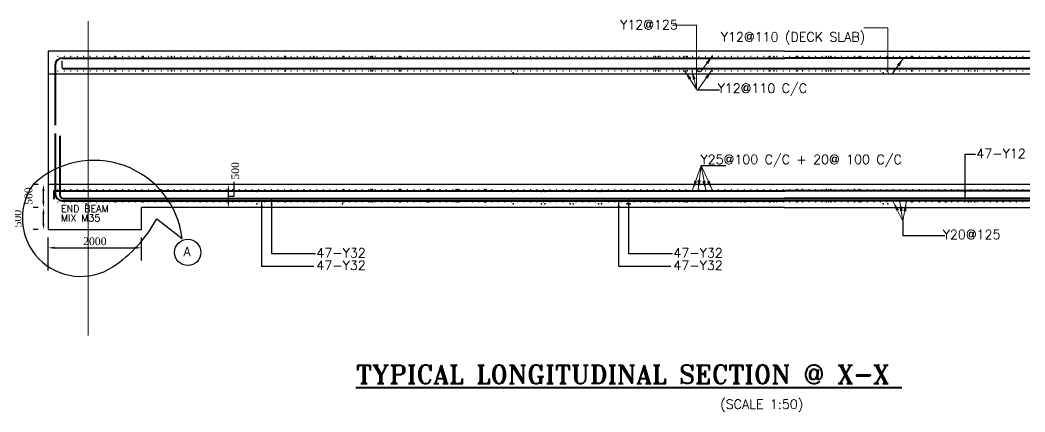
# Model space of a CAD drawing. Header units: inches. Extents: x -400915 to 515323, y 79868 to 577806.
# Drawn here: x 385575 to 463146, y 246380 to 276661 of the extents above; entities that cross this region are included whole.
import ezdxf

# ---------------------------------------------------------------- set-up
doc = ezdxf.new("R2010")
doc.units = ezdxf.units.IN
doc.header["$LTSCALE"] = 0.315
doc.header["$MEASUREMENT"] = 0
doc.linetypes.add('CENTER', pattern=[50.8, 31.75, -6.35, 6.35, -6.35])
for name, color, linetype, lineweight in [('CEN', 5, 'CENTER', 18), ('DM', 1, 'Continuous', 20), ('DMT', 5, 'Continuous', 25), ('RFC', 4, 'Continuous', 40), ('scale hide', 5, 'Continuous', 20), ('TXC', 7, 'Continuous', 40)]:
    doc.layers.add(name, color=color, linetype=linetype, lineweight=lineweight)
doc.layers.add('GIRDER', color=7, linetype='Continuous')
doc.layers.add('rec', color=7, linetype='Continuous')
doc.styles.add('ROMANT', font='romant.shx')
doc.styles.add('S2', font='ROMANS.shx', dxfattribs={"width": 0.85})
doc.styles.get("Standard").update_dxf_attribs({"font": 'romantic.ttf'})
doc.dimstyles.new('kri', dxfattribs={"dimtxt": 150, "dimasz": 125, "dimexe": 0.18, "dimexo": 0.0625, "dimgap": 0.09, "dimtad": 1, "dimdec": 0, "dimrnd": 1, "dimzin": 0, "dimdsep": 46, "dimtxsty": 'Standard', "dimblk": 'OBLIQUE', "dimcen": 0.09, "dimclrd": 1, "dimclre": 5, "dimclrt": 3, "dimadec": 0, "dimazin": 0, "dimtfac": 1, "dimtdec": 0, "dimtofl": 0, "dimtmove": 2, "dimatfit": 3, "dimfxl": 1, "dimtolj": 1, "dimtzin": 0, "dimarcsym": 0})

# ---------------------------------------------------------------- blocks, each defined once
blk = doc.blocks.new('ARROW')
at = {"layer": 'RFC', "color": 1}
blk.add_solid([(2, -0.33), (2, 0.33), (0, 0)], dxfattribs=at)
blk = doc.blocks.new('*D246')
at = {"layer": 'Defpoints', "color": 0, "ltscale": 0.5, "transparency": 16777216}
for p in [(394943, 259063), (394943, 257684), (387743, 256914)]:
    blk.add_point(p, dxfattribs=at)
at = {"layer": 'rec', "color": 1, "lineweight": -2, "ltscale": 0.5, "transparency": 16777216}
for p, q in [((387743, 257314), (387743, 259863)), ((394943, 258084), (394943, 259863)), ((388243, 259063), (394443, 259063))]:
    blk.add_line(p, q, dxfattribs=at)
at = {"layer": 'rec', "color": 1, "ltscale": 0.5, "transparency": 16777216}
for points in [[(388243, 259146), (388243, 258980), (387743, 259063)], [(394443, 259146), (394443, 258980), (394943, 259063)]]:
    blk.add_solid(points, dxfattribs=at)
at = {"layer": 'rec', "color": 3, "ltscale": 0.5, "transparency": 16777216, "insert": (391343, 259563), "char_height": 600, "attachment_point": 5}
blk.add_mtext('\\A1;2000', dxfattribs=at)
blk = doc.blocks.new('*D247')
at = {"layer": 'Defpoints', "color": 0, "ltscale": 0.5, "transparency": 16777216}
for p in [(387378, 262166), (387378, 262166), (387378, 260466)]:
    blk.add_point(p, dxfattribs=at)
at = {"layer": 'rec', "color": 1, "lineweight": -2, "ltscale": 0.5, "transparency": 16777216}
for p, q in [((386978, 262166), (386578, 262166)), ((387378, 260966), (387378, 261666)), ((386978, 260466), (386578, 260466))]:
    blk.add_line(p, q, dxfattribs=at)
at = {"layer": 'rec', "color": 1, "ltscale": 0.5, "transparency": 16777216}
for points in [[(387294, 261666), (387461, 261666), (387378, 262166)], [(387294, 260966), (387461, 260966), (387378, 260466)]]:
    blk.add_solid(points, dxfattribs=at)
at = {"layer": 'rec', "color": 3, "ltscale": 0.5, "transparency": 16777216, "insert": (385378, 261316), "char_height": 600, "attachment_point": 5, "rotation": 90}
blk.add_mtext('\\A1;500', dxfattribs=at)
blk = doc.blocks.new('*D248')
at = {"layer": 'Defpoints', "color": 0, "ltscale": 0.5, "transparency": 16777216}
for p in [(387378, 263954), (387378, 263954), (387378, 262166)]:
    blk.add_point(p, dxfattribs=at)
at = {"layer": 'rec', "color": 1, "lineweight": -2, "ltscale": 0.5, "transparency": 16777216}
for p, q in [((386978, 263954), (386578, 263954)), ((387378, 262666), (387378, 263454)), ((386978, 262166), (386578, 262166))]:
    blk.add_line(p, q, dxfattribs=at)
at = {"layer": 'rec', "color": 1, "ltscale": 0.5, "transparency": 16777216}
for points in [[(387294, 263454), (387461, 263454), (387378, 263954)], [(387294, 262666), (387461, 262666), (387378, 262166)]]:
    blk.add_solid(points, dxfattribs=at)
at = {"layer": 'rec', "color": 3, "ltscale": 0.5, "transparency": 16777216, "insert": (386223, 263060), "char_height": 600, "attachment_point": 5, "rotation": 90}
blk.add_mtext('\\A1;500', dxfattribs=at)
blk = doc.blocks.new('*D249')
at = {"layer": 'Defpoints', "color": 0, "ltscale": 0.5, "transparency": 16777216}
for p in [(401655, 263954), (401655, 263954), (401655, 262166)]:
    blk.add_point(p, dxfattribs=at)
at = {"layer": 'rec', "color": 1, "lineweight": -2, "ltscale": 0.5, "transparency": 16777216}
for p, q in [((401255, 263954), (400855, 263954)), ((401655, 262666), (401655, 263454)), ((401255, 262166), (400855, 262166))]:
    blk.add_line(p, q, dxfattribs=at)
at = {"layer": 'rec', "color": 1, "ltscale": 0.5, "transparency": 16777216}
for points in [[(401571, 263454), (401738, 263454), (401655, 263954)], [(401571, 262666), (401738, 262666), (401655, 262166)]]:
    blk.add_solid(points, dxfattribs=at)
at = {"layer": 'rec', "color": 3, "ltscale": 0.5, "transparency": 16777216, "insert": (402185, 265009), "char_height": 600, "attachment_point": 5, "rotation": 90}
blk.add_mtext('\\A1;500', dxfattribs=at)

msp = doc.modelspace()

# ---------------------------------------------------------------- linework, layer by layer
at = {"layer": 'CEN'}
msp.add_line((390824.7, 276583.5), (390824.7, 252287.1), dxfattribs=at)
at = {"layer": 'DM'}
for p, q in [((437800, 276261.3), (435953.1, 276261.3)), ((437800, 272893.5), (437800, 276261.3)), ((452555.1, 276074.1), (450708.2, 276074.1)), ((452555.1, 272706.3), (452555.1, 276074.1)), ((439022.8, 273912.6), (438161.3, 272716.6)), ((453777.9, 273725.4), (452916.4, 272529.5)), ((436895.5, 272710.4), (437800, 271311.5)), ((437424.3, 272771.1), (437800, 271311.5)), ((437800, 272893.5), (437800, 271311.5)), ((438972.3, 272784), (437890.6, 271282.3)), ((437497.3, 263546.4), (438148.5, 265412.5)), ((437920.1, 263575.8), (438148.5, 265412.5)), ((438506.4, 263540.9), (438148.5, 265412.5)), ((438995.7, 263560.7), (438148.5, 265412.5)), ((452987.2, 262602.7), (453715, 261120.3)), ((453486.8, 262610.1), (453715, 261120.3)), ((453984.6, 262597.5), (453715, 261120.3))]:
    msp.add_line(p, q, dxfattribs=at)
for centre, radius, end in [((438024, 272893.5), 224, 307.835482), ((452779, 272706.3), 224, 307.835482), ((437850, 271311.5), 50, 324.234682)]:
    msp.add_arc(centre, radius, 180, end, dxfattribs=at)
at = {"layer": 'GIRDER', "color": 1}
for p, q in [((444574.7, 274262.9), (387743.1, 274262.9)), ((387743.1, 274262.9), (387743.1, 262165.6)), ((444574.7, 274262.9), (498324.7, 274262.9)), ((498257.4, 272474.1), (387743.1, 272474.1)), ((498257.4, 263954.4), (387743.1, 263954.4)), ((444574.7, 262165.6), (394943.1, 262165.6)), ((444574.7, 262165.6), (498324.7, 262165.6))]:
    msp.add_line(p, q, dxfattribs=at)
at = {"layer": 'rec', "ltscale": 0.5}
for p, q in [((388818.1, 272980.4), (388818.1, 273501.2)), ((396121.8, 261310.1), (398090.6, 259781.1))]:
    msp.add_line(p, q, dxfattribs=at)
at = {"layer": 'rec', "color": 1, "ltscale": 0.5}
for p, q in [((437850, 271261.5), (439579.2, 271261.5)), ((438148.5, 265412.5), (440053.6, 265412.5)), ((402094.7, 263064.9), (402094.7, 264162.7)), ((401654.6, 263064.9), (402094.7, 263064.9)), ((387743.1, 262165.6), (387743.1, 260465.6)), ((394943.1, 260465.6), (394943.1, 262165.6)), ((453715, 261120.3), (453715, 260021.7)), ((387743.1, 260465.6), (388443.1, 260465.6)), ((388443.1, 260465.6), (394943.1, 260465.6)), ((453715, 260021.7), (456957.9, 260021.7))]:
    msp.add_line(p, q, dxfattribs=at)
at = {"layer": 'rec', "ltscale": 0.5, "const_width": 50}
for points in [[(388461.7, 273856.5, 1), (388511.7, 273856.5, 1)], [(388961.7, 273856.5, 1), (389011.7, 273856.5, 1)], [(389461.7, 273856.5, 1), (389511.7, 273856.5, 1)], [(389961.7, 273856.5, 1), (390011.7, 273856.5, 1)], [(390461.7, 273856.5, 1), (390511.7, 273856.5, 1)], [(390961.7, 273856.5, 1), (391011.7, 273856.5, 1)], [(391461.7, 273856.5, 1), (391511.7, 273856.5, 1)], [(391961.7, 273856.5, 1), (392011.7, 273856.5, 1)], [(392461.7, 273856.5, 1), (392511.7, 273856.5, 1)], [(392961.7, 273856.5, 1), (393011.7, 273856.5, 1)], [(393461.7, 273856.5, 1), (393511.7, 273856.5, 1)], [(393961.7, 273856.5, 1), (394011.7, 273856.5, 1)], [(394461.7, 273856.5, 1), (394511.7, 273856.5, 1)], [(394961.7, 273856.5, 1), (395011.7, 273856.5, 1)], [(395461.7, 273856.5, 1), (395511.7, 273856.5, 1)], [(395961.7, 273856.5, 1), (396011.7, 273856.5, 1)], [(396461.7, 273856.5, 1), (396511.7, 273856.5, 1)], [(396961.7, 273856.5, 1), (397011.7, 273856.5, 1)], [(397461.7, 273856.5, 1), (397511.7, 273856.5, 1)], [(397961.7, 273856.5, 1), (398011.7, 273856.5, 1)], [(398461.7, 273856.5, 1), (398511.7, 273856.5, 1)], [(398961.7, 273856.5, 1), (399011.7, 273856.5, 1)], [(399461.7, 273856.5, 1), (399511.7, 273856.5, 1)], [(399961.7, 273856.5, 1), (400011.7, 273856.5, 1)], [(400461.7, 273856.5, 1), (400511.7, 273856.5, 1)], [(400961.7, 273856.5, 1), (401011.7, 273856.5, 1)], [(401461.7, 273856.5, 1), (401511.7, 273856.5, 1)], [(401961.7, 273856.5, 1), (402011.7, 273856.5, 1)], [(402461.7, 273856.5, 1), (402511.7, 273856.5, 1)], [(402961.7, 273856.5, 1), (403011.7, 273856.5, 1)], [(403461.7, 273856.5, 1), (403511.7, 273856.5, 1)], [(403961.7, 273856.5, 1), (404011.7, 273856.5, 1)], [(404461.7, 273856.5, 1), (404511.7, 273856.5, 1)], [(404961.7, 273856.5, 1), (405011.7, 273856.5, 1)], [(405461.7, 273856.5, 1), (405511.7, 273856.5, 1)], [(405961.7, 273856.5, 1), (406011.7, 273856.5, 1)], [(406461.7, 273856.5, 1), (406511.7, 273856.5, 1)], [(406961.7, 273856.5, 1), (407011.7, 273856.5, 1)], [(407461.7, 273856.5, 1), (407511.7, 273856.5, 1)], [(407961.7, 273856.5, 1), (408011.7, 273856.5, 1)], [(408461.7, 273856.5, 1), (408511.7, 273856.5, 1)], [(408961.7, 273856.5, 1), (409011.7, 273856.5, 1)], [(409461.7, 273856.5, 1), (409511.7, 273856.5, 1)], [(409961.7, 273856.5, 1), (410011.7, 273856.5, 1)], [(410461.7, 273856.5, 1), (410511.7, 273856.5, 1)], [(410961.7, 273856.5, 1), (411011.7, 273856.5, 1)], [(411461.7, 273856.5, 1), (411511.7, 273856.5, 1)], [(411961.7, 273856.5, 1), (412011.7, 273856.5, 1)], [(412461.7, 273856.5, 1), (412511.7, 273856.5, 1)], [(412961.7, 273856.5, 1), (413011.7, 273856.5, 1)], [(413461.7, 273856.5, 1), (413511.7, 273856.5, 1)], [(413961.7, 273856.5, 1), (414011.7, 273856.5, 1)], [(414461.7, 273856.5, 1), (414511.7, 273856.5, 1)], [(414961.7, 273856.5, 1), (415011.7, 273856.5, 1)], [(415461.7, 273856.5, 1), (415511.7, 273856.5, 1)], [(415961.7, 273856.5, 1), (416011.7, 273856.5, 1)], [(416461.7, 273856.5, 1), (416511.7, 273856.5, 1)], [(416961.7, 273856.5, 1), (417011.7, 273856.5, 1)], [(417461.7, 273856.5, 1), (417511.7, 273856.5, 1)], [(417961.7, 273856.5, 1), (418011.7, 273856.5, 1)], [(418461.7, 273856.5, 1), (418511.7, 273856.5, 1)], [(418961.7, 273856.5, 1), (419011.7, 273856.5, 1)], [(419461.7, 273856.5, 1), (419511.7, 273856.5, 1)], [(419961.7, 273856.5, 1), (420011.7, 273856.5, 1)], [(420461.7, 273856.5, 1), (420511.7, 273856.5, 1)], [(420961.7, 273856.5, 1), (421011.7, 273856.5, 1)], [(421461.7, 273856.5, 1), (421511.7, 273856.5, 1)], [(421961.7, 273856.5, 1), (422011.7, 273856.5, 1)], [(422461.7, 273856.5, 1), (422511.7, 273856.5, 1)], [(422961.7, 273856.5, 1), (423011.7, 273856.5, 1)], [(423461.7, 273856.5, 1), (423511.7, 273856.5, 1)], [(423961.7, 273856.5, 1), (424011.7, 273856.5, 1)], [(424461.7, 273856.5, 1), (424511.7, 273856.5, 1)], [(424961.7, 273856.5, 1), (425011.7, 273856.5, 1)], [(425461.7, 273856.5, 1), (425511.7, 273856.5, 1)], [(425961.7, 273856.5, 1), (426011.7, 273856.5, 1)], [(426461.7, 273856.5, 1), (426511.7, 273856.5, 1)], [(426961.7, 273856.5, 1), (427011.7, 273856.5, 1)], [(427461.7, 273856.5, 1), (427511.7, 273856.5, 1)], [(427961.7, 273856.5, 1), (428011.7, 273856.5, 1)], [(428461.7, 273856.5, 1), (428511.7, 273856.5, 1)], [(428961.7, 273856.5, 1), (429011.7, 273856.5, 1)], [(429461.7, 273856.5, 1), (429511.7, 273856.5, 1)], [(429961.7, 273856.5, 1), (430011.7, 273856.5, 1)], [(430461.7, 273856.5, 1), (430511.7, 273856.5, 1)], [(430961.7, 273856.5, 1), (431011.7, 273856.5, 1)], [(431461.7, 273856.5, 1), (431511.7, 273856.5, 1)], [(431961.7, 273856.5, 1), (432011.7, 273856.5, 1)], [(432461.7, 273856.5, 1), (432511.7, 273856.5, 1)], [(432961.7, 273856.5, 1), (433011.7, 273856.5, 1)], [(433461.7, 273856.5, 1), (433511.7, 273856.5, 1)], [(433961.7, 273856.5, 1), (434011.7, 273856.5, 1)], [(434461.7, 273856.5, 1), (434511.7, 273856.5, 1)], [(434961.7, 273856.5, 1), (435011.7, 273856.5, 1)], [(435461.7, 273856.5, 1), (435511.7, 273856.5, 1)], [(435961.7, 273856.5, 1), (436011.7, 273856.5, 1)], [(436461.7, 273856.5, 1), (436511.7, 273856.5, 1)], [(436961.7, 273856.5, 1), (437011.7, 273856.5, 1)], [(437461.7, 273856.5, 1), (437511.7, 273856.5, 1)], [(437961.7, 273856.5, 1), (438011.7, 273856.5, 1)], [(438461.7, 273856.5, 1), (438511.7, 273856.5, 1)], [(438961.7, 273856.5, 1), (439011.7, 273856.5, 1)], [(439461.7, 273856.5, 1), (439511.7, 273856.5, 1)], [(439961.7, 273856.5, 1), (440011.7, 273856.5, 1)], [(440461.7, 273856.5, 1), (440511.7, 273856.5, 1)], [(440961.7, 273856.5, 1), (441011.7, 273856.5, 1)], [(441461.7, 273856.5, 1), (441511.7, 273856.5, 1)], [(441961.7, 273856.5, 1), (442011.7, 273856.5, 1)], [(442461.7, 273856.5, 1), (442511.7, 273856.5, 1)], [(442961.7, 273856.5, 1), (443011.7, 273856.5, 1)], [(443461.7, 273856.5, 1), (443511.7, 273856.5, 1)], [(443961.7, 273856.5, 1), (444011.7, 273856.5, 1)], [(444461.7, 273856.5, 1), (444511.7, 273856.5, 1)], [(444961.7, 273856.5, 1), (445011.7, 273856.5, 1)], [(445461.7, 273856.5, 1), (445511.7, 273856.5, 1)], [(445961.7, 273856.5, 1), (446011.7, 273856.5, 1)], [(446461.7, 273856.5, 1), (446511.7, 273856.5, 1)], [(446961.7, 273856.5, 1), (447011.7, 273856.5, 1)], [(447461.7, 273856.5, 1), (447511.7, 273856.5, 1)], [(447961.7, 273856.5, 1), (448011.7, 273856.5, 1)], [(448461.7, 273856.5, 1), (448511.7, 273856.5, 1)], [(448961.7, 273856.5, 1), (449011.7, 273856.5, 1)], [(449461.7, 273856.5, 1), (449511.7, 273856.5, 1)], [(449961.7, 273856.5, 1), (450011.7, 273856.5, 1)], [(450461.7, 273856.5, 1), (450511.7, 273856.5, 1)], [(450961.7, 273856.5, 1), (451011.7, 273856.5, 1)], [(451461.7, 273856.5, 1), (451511.7, 273856.5, 1)], [(451961.7, 273856.5, 1), (452011.7, 273856.5, 1)], [(452461.7, 273856.5, 1), (452511.7, 273856.5, 1)], [(452961.7, 273856.5, 1), (453011.7, 273856.5, 1)], [(453461.7, 273856.5, 1), (453511.7, 273856.5, 1)], [(453961.7, 273856.5, 1), (454011.7, 273856.5, 1)], [(454461.7, 273856.5, 1), (454511.7, 273856.5, 1)], [(454961.7, 273856.5, 1), (455011.7, 273856.5, 1)], [(455461.7, 273856.5, 1), (455511.7, 273856.5, 1)], [(455961.7, 273856.5, 1), (456011.7, 273856.5, 1)], [(456461.7, 273856.5, 1), (456511.7, 273856.5, 1)], [(456961.7, 273856.5, 1), (457011.7, 273856.5, 1)], [(457461.7, 273856.5, 1), (457511.7, 273856.5, 1)], [(457961.7, 273856.5, 1), (458011.7, 273856.5, 1)], [(458461.7, 273856.5, 1), (458511.7, 273856.5, 1)], [(458961.7, 273856.5, 1), (459011.7, 273856.5, 1)], [(459461.7, 273856.5, 1), (459511.7, 273856.5, 1)], [(459961.7, 273856.5, 1), (460011.7, 273856.5, 1)], [(460461.7, 273856.5, 1), (460511.7, 273856.5, 1)], [(460961.7, 273856.5, 1), (461011.7, 273856.5, 1)], [(461461.7, 273856.5, 1), (461511.7, 273856.5, 1)], [(461961.7, 273856.5, 1), (462011.7, 273856.5, 1)], [(462461.7, 273856.5, 1), (462511.7, 273856.5, 1)], [(462961.7, 273856.5, 1), (463011.7, 273856.5, 1)], [(388461.7, 272728, 1), (388511.7, 272728, 1)], [(388961.7, 272728, 1), (389011.7, 272728, 1)], [(389461.7, 272728, 1), (389511.7, 272728, 1)], [(389961.7, 272728, 1), (390011.7, 272728, 1)], [(390461.7, 272728, 1), (390511.7, 272728, 1)], [(390961.7, 272728, 1), (391011.7, 272728, 1)], [(391461.7, 272728, 1), (391511.7, 272728, 1)], [(391961.7, 272728, 1), (392011.7, 272728, 1)], [(392461.7, 272728, 1), (392511.7, 272728, 1)], [(392961.7, 272728, 1), (393011.7, 272728, 1)], [(393461.7, 272728, 1), (393511.7, 272728, 1)], [(393961.7, 272728, 1), (394011.7, 272728, 1)], [(394461.7, 272728, 1), (394511.7, 272728, 1)], [(394961.7, 272728, 1), (395011.7, 272728, 1)], [(395461.7, 272728, 1), (395511.7, 272728, 1)], [(395961.7, 272728, 1), (396011.7, 272728, 1)], [(396461.7, 272728, 1), (396511.7, 272728, 1)], [(396961.7, 272728, 1), (397011.7, 272728, 1)], [(397461.7, 272728, 1), (397511.7, 272728, 1)], [(397961.7, 272728, 1), (398011.7, 272728, 1)], [(398461.7, 272728, 1), (398511.7, 272728, 1)], [(398961.7, 272728, 1), (399011.7, 272728, 1)], [(399461.7, 272728, 1), (399511.7, 272728, 1)], [(399961.7, 272728, 1), (400011.7, 272728, 1)], [(400461.7, 272728, 1), (400511.7, 272728, 1)], [(400961.7, 272728, 1), (401011.7, 272728, 1)], [(401461.7, 272728, 1), (401511.7, 272728, 1)], [(401961.7, 272728, 1), (402011.7, 272728, 1)], [(402461.7, 272728, 1), (402511.7, 272728, 1)], [(402961.7, 272728, 1), (403011.7, 272728, 1)], [(403461.7, 272728, 1), (403511.7, 272728, 1)], [(403961.7, 272728, 1), (404011.7, 272728, 1)], [(404461.7, 272728, 1), (404511.7, 272728, 1)], [(404961.7, 272728, 1), (405011.7, 272728, 1)], [(405461.7, 272728, 1), (405511.7, 272728, 1)], [(405961.7, 272728, 1), (406011.7, 272728, 1)], [(406461.7, 272728, 1), (406511.7, 272728, 1)], [(406961.7, 272728, 1), (407011.7, 272728, 1)], [(407461.7, 272728, 1), (407511.7, 272728, 1)], [(407961.7, 272728, 1), (408011.7, 272728, 1)], [(408461.7, 272728, 1), (408511.7, 272728, 1)], [(408961.7, 272728, 1), (409011.7, 272728, 1)], [(409461.7, 272728, 1), (409511.7, 272728, 1)], [(409961.7, 272728, 1), (410011.7, 272728, 1)], [(410461.7, 272728, 1), (410511.7, 272728, 1)], [(410961.7, 272728, 1), (411011.7, 272728, 1)], [(411461.7, 272728, 1), (411511.7, 272728, 1)], [(411961.7, 272728, 1), (412011.7, 272728, 1)], [(412461.7, 272728, 1), (412511.7, 272728, 1)], [(412961.7, 272728, 1), (413011.7, 272728, 1)], [(413461.7, 272728, 1), (413511.7, 272728, 1)], [(413961.7, 272728, 1), (414011.7, 272728, 1)], [(414461.7, 272728, 1), (414511.7, 272728, 1)], [(414961.7, 272728, 1), (415011.7, 272728, 1)], [(415461.7, 272728, 1), (415511.7, 272728, 1)], [(415961.7, 272728, 1), (416011.7, 272728, 1)], [(416461.7, 272728, 1), (416511.7, 272728, 1)], [(416961.7, 272728, 1), (417011.7, 272728, 1)], [(417461.7, 272728, 1), (417511.7, 272728, 1)], [(417961.7, 272728, 1), (418011.7, 272728, 1)], [(418461.7, 272728, 1), (418511.7, 272728, 1)], [(418961.7, 272728, 1), (419011.7, 272728, 1)], [(419461.7, 272728, 1), (419511.7, 272728, 1)], [(419961.7, 272728, 1), (420011.7, 272728, 1)], [(420461.7, 272728, 1), (420511.7, 272728, 1)], [(420961.7, 272728, 1), (421011.7, 272728, 1)], [(421461.7, 272728, 1), (421511.7, 272728, 1)], [(421961.7, 272728, 1), (422011.7, 272728, 1)], [(422461.7, 272728, 1), (422511.7, 272728, 1)], [(422961.7, 272728, 1), (423011.7, 272728, 1)], [(423461.7, 272728, 1), (423511.7, 272728, 1)], [(423961.7, 272728, 1), (424011.7, 272728, 1)], [(424461.7, 272728, 1), (424511.7, 272728, 1)], [(424961.7, 272728, 1), (425011.7, 272728, 1)], [(425461.7, 272728, 1), (425511.7, 272728, 1)], [(425961.7, 272728, 1), (426011.7, 272728, 1)], [(426461.7, 272728, 1), (426511.7, 272728, 1)], [(426961.7, 272728, 1), (427011.7, 272728, 1)], [(427461.7, 272728, 1), (427511.7, 272728, 1)], [(427961.7, 272728, 1), (428011.7, 272728, 1)], [(428461.7, 272728, 1), (428511.7, 272728, 1)], [(428961.7, 272728, 1), (429011.7, 272728, 1)], [(429461.7, 272728, 1), (429511.7, 272728, 1)], [(429961.7, 272728, 1), (430011.7, 272728, 1)], [(430461.7, 272728, 1), (430511.7, 272728, 1)], [(430961.7, 272728, 1), (431011.7, 272728, 1)], [(431461.7, 272728, 1), (431511.7, 272728, 1)], [(431961.7, 272728, 1), (432011.7, 272728, 1)], [(432461.7, 272728, 1), (432511.7, 272728, 1)], [(432961.7, 272728, 1), (433011.7, 272728, 1)], [(433461.7, 272728, 1), (433511.7, 272728, 1)], [(433961.7, 272728, 1), (434011.7, 272728, 1)], [(434461.7, 272728, 1), (434511.7, 272728, 1)], [(434961.7, 272728, 1), (435011.7, 272728, 1)], [(435461.7, 272728, 1), (435511.7, 272728, 1)], [(435961.7, 272728, 1), (436011.7, 272728, 1)], [(436461.7, 272728, 1), (436511.7, 272728, 1)], [(436961.7, 272728, 1), (437011.7, 272728, 1)], [(437461.7, 272728, 1), (437511.7, 272728, 1)], [(437961.7, 272728, 1), (438011.7, 272728, 1)], [(438461.7, 272728, 1), (438511.7, 272728, 1)], [(438961.7, 272728, 1), (439011.7, 272728, 1)], [(439461.7, 272728, 1), (439511.7, 272728, 1)], [(439961.7, 272728, 1), (440011.7, 272728, 1)], [(440461.7, 272728, 1), (440511.7, 272728, 1)], [(440961.7, 272728, 1), (441011.7, 272728, 1)], [(441461.7, 272728, 1), (441511.7, 272728, 1)], [(441961.7, 272728, 1), (442011.7, 272728, 1)], [(442461.7, 272728, 1), (442511.7, 272728, 1)], [(442961.7, 272728, 1), (443011.7, 272728, 1)], [(443461.7, 272728, 1), (443511.7, 272728, 1)], [(443961.7, 272728, 1), (444011.7, 272728, 1)], [(444461.7, 272728, 1), (444511.7, 272728, 1)], [(444961.7, 272728, 1), (445011.7, 272728, 1)], [(445461.7, 272728, 1), (445511.7, 272728, 1)], [(445961.7, 272728, 1), (446011.7, 272728, 1)], [(446461.7, 272728, 1), (446511.7, 272728, 1)], [(446961.7, 272728, 1), (447011.7, 272728, 1)], [(447461.7, 272728, 1), (447511.7, 272728, 1)], [(447961.7, 272728, 1), (448011.7, 272728, 1)], [(448461.7, 272728, 1), (448511.7, 272728, 1)], [(448961.7, 272728, 1), (449011.7, 272728, 1)], [(449461.7, 272728, 1), (449511.7, 272728, 1)], [(449961.7, 272728, 1), (450011.7, 272728, 1)], [(450461.7, 272728, 1), (450511.7, 272728, 1)], [(450961.7, 272728, 1), (451011.7, 272728, 1)], [(451461.7, 272728, 1), (451511.7, 272728, 1)], [(451961.7, 272728, 1), (452011.7, 272728, 1)], [(452461.7, 272728, 1), (452511.7, 272728, 1)], [(452961.7, 272728, 1), (453011.7, 272728, 1)], [(453461.7, 272728, 1), (453511.7, 272728, 1)], [(453961.7, 272728, 1), (454011.7, 272728, 1)], [(454461.7, 272728, 1), (454511.7, 272728, 1)], [(454961.7, 272728, 1), (455011.7, 272728, 1)], [(455461.7, 272728, 1), (455511.7, 272728, 1)], [(455961.7, 272728, 1), (456011.7, 272728, 1)], [(456461.7, 272728, 1), (456511.7, 272728, 1)], [(456961.7, 272728, 1), (457011.7, 272728, 1)], [(457461.7, 272728, 1), (457511.7, 272728, 1)], [(457961.7, 272728, 1), (458011.7, 272728, 1)], [(458461.7, 272728, 1), (458511.7, 272728, 1)], [(458961.7, 272728, 1), (459011.7, 272728, 1)], [(459461.7, 272728, 1), (459511.7, 272728, 1)], [(459961.7, 272728, 1), (460011.7, 272728, 1)], [(460461.7, 272728, 1), (460511.7, 272728, 1)], [(460961.7, 272728, 1), (461011.7, 272728, 1)], [(461461.7, 272728, 1), (461511.7, 272728, 1)], [(461961.7, 272728, 1), (462011.7, 272728, 1)], [(462461.7, 272728, 1), (462511.7, 272728, 1)], [(462961.7, 272728, 1), (463011.7, 272728, 1)], [(388461.7, 263560, 1), (388511.7, 263560, 1)], [(388961.7, 263560, 1), (389011.7, 263560, 1)], [(389461.7, 263560, 1), (389511.7, 263560, 1)], [(389961.7, 263560, 1), (390011.7, 263560, 1)], [(390461.7, 263560, 1), (390511.7, 263560, 1)], [(390961.7, 263560, 1), (391011.7, 263560, 1)], [(391461.7, 263560, 1), (391511.7, 263560, 1)], [(391961.7, 263560, 1), (392011.7, 263560, 1)], [(392461.7, 263560, 1), (392511.7, 263560, 1)], [(392961.7, 263560, 1), (393011.7, 263560, 1)], [(393461.7, 263560, 1), (393511.7, 263560, 1)], [(393961.7, 263560, 1), (394011.7, 263560, 1)], [(394461.7, 263560, 1), (394511.7, 263560, 1)], [(394961.7, 263560, 1), (395011.7, 263560, 1)], [(395461.7, 263560, 1), (395511.7, 263560, 1)], [(395961.7, 263560, 1), (396011.7, 263560, 1)], [(396461.7, 263560, 1), (396511.7, 263560, 1)], [(396961.7, 263560, 1), (397011.7, 263560, 1)], [(397461.7, 263560, 1), (397511.7, 263560, 1)], [(397961.7, 263560, 1), (398011.7, 263560, 1)], [(398461.7, 263560, 1), (398511.7, 263560, 1)], [(398961.7, 263560, 1), (399011.7, 263560, 1)], [(399461.7, 263560, 1), (399511.7, 263560, 1)], [(399961.7, 263560, 1), (400011.7, 263560, 1)], [(400461.7, 263560, 1), (400511.7, 263560, 1)], [(400961.7, 263560, 1), (401011.7, 263560, 1)], [(401461.7, 263560, 1), (401511.7, 263560, 1)], [(401961.7, 263560, 1), (402011.7, 263560, 1)], [(402461.7, 263560, 1), (402511.7, 263560, 1)], [(402961.7, 263560, 1), (403011.7, 263560, 1)], [(403461.7, 263560, 1), (403511.7, 263560, 1)], [(403961.7, 263560, 1), (404011.7, 263560, 1)], [(404461.7, 263560, 1), (404511.7, 263560, 1)], [(404961.7, 263560, 1), (405011.7, 263560, 1)], [(405461.7, 263560, 1), (405511.7, 263560, 1)], [(405961.7, 263560, 1), (406011.7, 263560, 1)], [(406461.7, 263560, 1), (406511.7, 263560, 1)], [(406961.7, 263560, 1), (407011.7, 263560, 1)], [(407461.7, 263560, 1), (407511.7, 263560, 1)], [(407961.7, 263560, 1), (408011.7, 263560, 1)], [(408461.7, 263560, 1), (408511.7, 263560, 1)], [(408961.7, 263560, 1), (409011.7, 263560, 1)], [(409461.7, 263560, 1), (409511.7, 263560, 1)], [(409961.7, 263560, 1), (410011.7, 263560, 1)], [(410461.7, 263560, 1), (410511.7, 263560, 1)], [(410961.7, 263560, 1), (411011.7, 263560, 1)], [(411461.7, 263560, 1), (411511.7, 263560, 1)], [(411961.7, 263560, 1), (412011.7, 263560, 1)], [(412461.7, 263560, 1), (412511.7, 263560, 1)], [(412961.7, 263560, 1), (413011.7, 263560, 1)], [(413461.7, 263560, 1), (413511.7, 263560, 1)], [(413961.7, 263560, 1), (414011.7, 263560, 1)], [(414461.7, 263560, 1), (414511.7, 263560, 1)], [(414961.7, 263560, 1), (415011.7, 263560, 1)], [(415461.7, 263560, 1), (415511.7, 263560, 1)], [(415961.7, 263560, 1), (416011.7, 263560, 1)], [(416461.7, 263560, 1), (416511.7, 263560, 1)], [(416961.7, 263560, 1), (417011.7, 263560, 1)], [(417461.7, 263560, 1), (417511.7, 263560, 1)], [(417961.7, 263560, 1), (418011.7, 263560, 1)], [(418461.7, 263560, 1), (418511.7, 263560, 1)], [(418961.7, 263560, 1), (419011.7, 263560, 1)], [(419461.7, 263560, 1), (419511.7, 263560, 1)], [(419961.7, 263560, 1), (420011.7, 263560, 1)], [(420461.7, 263560, 1), (420511.7, 263560, 1)], [(420961.7, 263560, 1), (421011.7, 263560, 1)], [(421461.7, 263560, 1), (421511.7, 263560, 1)], [(421961.7, 263560, 1), (422011.7, 263560, 1)], [(422961.7, 263560, 1), (423011.7, 263560, 1)], [(423461.7, 263560, 1), (423511.7, 263560, 1)], [(423961.7, 263560, 1), (424011.7, 263560, 1)], [(424461.7, 263560, 1), (424511.7, 263560, 1)], [(424961.7, 263560, 1), (425011.7, 263560, 1)], [(425461.7, 263560, 1), (425511.7, 263560, 1)], [(425961.7, 263560, 1), (426011.7, 263560, 1)], [(426461.7, 263560, 1), (426511.7, 263560, 1)], [(426961.7, 263560, 1), (427011.7, 263560, 1)], [(427461.7, 263560, 1), (427511.7, 263560, 1)], [(427961.7, 263560, 1), (428011.7, 263560, 1)], [(428461.7, 263560, 1), (428511.7, 263560, 1)], [(428961.7, 263560, 1), (429011.7, 263560, 1)], [(429461.7, 263560, 1), (429511.7, 263560, 1)], [(429961.7, 263560, 1), (430011.7, 263560, 1)], [(430461.7, 263560, 1), (430511.7, 263560, 1)], [(430961.7, 263560, 1), (431011.7, 263560, 1)], [(431461.7, 263560, 1), (431511.7, 263560, 1)], [(431961.7, 263560, 1), (432011.7, 263560, 1)], [(432461.7, 263560, 1), (432511.7, 263560, 1)], [(432961.7, 263560, 1), (433011.7, 263560, 1)], [(433461.7, 263560, 1), (433511.7, 263560, 1)], [(433961.7, 263560, 1), (434011.7, 263560, 1)], [(434461.7, 263560, 1), (434511.7, 263560, 1)], [(434961.7, 263560, 1), (435011.7, 263560, 1)], [(435461.7, 263560, 1), (435511.7, 263560, 1)], [(435961.7, 263560, 1), (436011.7, 263560, 1)], [(436461.7, 263560, 1), (436511.7, 263560, 1)], [(436961.7, 263560, 1), (437011.7, 263560, 1)], [(437461.7, 263560, 1), (437511.7, 263560, 1)], [(437961.7, 263560, 1), (438011.7, 263560, 1)], [(438461.7, 263560, 1), (438511.7, 263560, 1)], [(438961.7, 263560, 1), (439011.7, 263560, 1)], [(439461.7, 263560, 1), (439511.7, 263560, 1)], [(439961.7, 263560, 1), (440011.7, 263560, 1)], [(440461.7, 263560, 1), (440511.7, 263560, 1)], [(440961.7, 263560, 1), (441011.7, 263560, 1)], [(441461.7, 263560, 1), (441511.7, 263560, 1)], [(441961.7, 263560, 1), (442011.7, 263560, 1)], [(442461.7, 263560, 1), (442511.7, 263560, 1)], [(442961.7, 263560, 1), (443011.7, 263560, 1)], [(443461.7, 263560, 1), (443511.7, 263560, 1)], [(443961.7, 263560, 1), (444011.7, 263560, 1)], [(444461.7, 263560, 1), (444511.7, 263560, 1)], [(444961.7, 263560, 1), (445011.7, 263560, 1)], [(445461.7, 263560, 1), (445511.7, 263560, 1)], [(445961.7, 263560, 1), (446011.7, 263560, 1)], [(446461.7, 263560, 1), (446511.7, 263560, 1)], [(446961.7, 263560, 1), (447011.7, 263560, 1)], [(447461.7, 263560, 1), (447511.7, 263560, 1)], [(447961.7, 263560, 1), (448011.7, 263560, 1)], [(448461.7, 263560, 1), (448511.7, 263560, 1)], [(448961.7, 263560, 1), (449011.7, 263560, 1)], [(449461.7, 263560, 1), (449511.7, 263560, 1)], [(449961.7, 263560, 1), (450011.7, 263560, 1)], [(450461.7, 263560, 1), (450511.7, 263560, 1)], [(450961.7, 263560, 1), (451011.7, 263560, 1)], [(451461.7, 263560, 1), (451511.7, 263560, 1)], [(451961.7, 263560, 1), (452011.7, 263560, 1)], [(452461.7, 263560, 1), (452511.7, 263560, 1)], [(452961.7, 263560, 1), (453011.7, 263560, 1)], [(453461.7, 263560, 1), (453511.7, 263560, 1)], [(453961.7, 263560, 1), (454011.7, 263560, 1)], [(454461.7, 263560, 1), (454511.7, 263560, 1)], [(454961.7, 263560, 1), (455011.7, 263560, 1)], [(455461.7, 263560, 1), (455511.7, 263560, 1)], [(455961.7, 263560, 1), (456011.7, 263560, 1)], [(456461.7, 263560, 1), (456511.7, 263560, 1)], [(456961.7, 263560, 1), (457011.7, 263560, 1)], [(457461.7, 263560, 1), (457511.7, 263560, 1)], [(457961.7, 263560, 1), (458011.7, 263560, 1)], [(458461.7, 263560, 1), (458511.7, 263560, 1)], [(458961.7, 263560, 1), (459011.7, 263560, 1)], [(459461.7, 263560, 1), (459511.7, 263560, 1)], [(459961.7, 263560, 1), (460011.7, 263560, 1)], [(460461.7, 263560, 1), (460511.7, 263560, 1)], [(460961.7, 263560, 1), (461011.7, 263560, 1)], [(461461.7, 263560, 1), (461511.7, 263560, 1)], [(461961.7, 263560, 1), (462011.7, 263560, 1)], [(462461.7, 263560, 1), (462511.7, 263560, 1)], [(462961.7, 263560, 1), (463011.7, 263560, 1)], [(388461.7, 262607.6, 1), (388511.7, 262607.6, 1)], [(388961.7, 262607.6, 1), (389011.7, 262607.6, 1)], [(389461.7, 262607.6, 1), (389511.7, 262607.6, 1)], [(389961.7, 262607.6, 1), (390011.7, 262607.6, 1)], [(390461.7, 262607.6, 1), (390511.7, 262607.6, 1)], [(390961.7, 262607.6, 1), (391011.7, 262607.6, 1)], [(391461.7, 262607.6, 1), (391511.7, 262607.6, 1)], [(391961.7, 262607.6, 1), (392011.7, 262607.6, 1)], [(392461.7, 262607.6, 1), (392511.7, 262607.6, 1)], [(392961.7, 262607.6, 1), (393011.7, 262607.6, 1)], [(393461.7, 262607.6, 1), (393511.7, 262607.6, 1)], [(393961.7, 262607.6, 1), (394011.7, 262607.6, 1)], [(394461.7, 262607.6, 1), (394511.7, 262607.6, 1)], [(394961.7, 262607.6, 1), (395011.7, 262607.6, 1)], [(395461.7, 262607.6, 1), (395511.7, 262607.6, 1)], [(395961.7, 262607.6, 1), (396011.7, 262607.6, 1)], [(396461.7, 262607.6, 1), (396511.7, 262607.6, 1)], [(396961.7, 262607.6, 1), (397011.7, 262607.6, 1)], [(397461.7, 262607.6, 1), (397511.7, 262607.6, 1)], [(397961.7, 262607.6, 1), (398011.7, 262607.6, 1)], [(398461.7, 262607.6, 1), (398511.7, 262607.6, 1)], [(398961.7, 262607.6, 1), (399011.7, 262607.6, 1)], [(399461.7, 262607.6, 1), (399511.7, 262607.6, 1)], [(399961.7, 262607.6, 1), (400011.7, 262607.6, 1)], [(400461.7, 262607.6, 1), (400511.7, 262607.6, 1)], [(400961.7, 262607.6, 1), (401011.7, 262607.6, 1)], [(401461.7, 262607.6, 1), (401511.7, 262607.6, 1)], [(401961.7, 262607.6, 1), (402011.7, 262607.6, 1)], [(402461.7, 262607.6, 1), (402511.7, 262607.6, 1)], [(402961.7, 262607.6, 1), (403011.7, 262607.6, 1)], [(403461.7, 262607.6, 1), (403511.7, 262607.6, 1)], [(403961.7, 262607.6, 1), (404011.7, 262607.6, 1)], [(404461.7, 262607.6, 1), (404511.7, 262607.6, 1)], [(404961.7, 262607.6, 1), (405011.7, 262607.6, 1)], [(405461.7, 262607.6, 1), (405511.7, 262607.6, 1)], [(405961.7, 262607.6, 1), (406011.7, 262607.6, 1)], [(406461.7, 262607.6, 1), (406511.7, 262607.6, 1)], [(406961.7, 262607.6, 1), (407011.7, 262607.6, 1)], [(407461.7, 262607.6, 1), (407511.7, 262607.6, 1)], [(407961.7, 262607.6, 1), (408011.7, 262607.6, 1)], [(408461.7, 262607.6, 1), (408511.7, 262607.6, 1)], [(408961.7, 262607.6, 1), (409011.7, 262607.6, 1)], [(409461.7, 262607.6, 1), (409511.7, 262607.6, 1)], [(409961.7, 262607.6, 1), (410011.7, 262607.6, 1)], [(410461.7, 262607.6, 1), (410511.7, 262607.6, 1)], [(410961.7, 262607.6, 1), (411011.7, 262607.6, 1)], [(411461.7, 262607.6, 1), (411511.7, 262607.6, 1)], [(411961.7, 262607.6, 1), (412011.7, 262607.6, 1)], [(412461.7, 262607.6, 1), (412511.7, 262607.6, 1)], [(412961.7, 262607.6, 1), (413011.7, 262607.6, 1)], [(413461.7, 262607.6, 1), (413511.7, 262607.6, 1)], [(413961.7, 262607.6, 1), (414011.7, 262607.6, 1)], [(414461.7, 262607.6, 1), (414511.7, 262607.6, 1)], [(414961.7, 262607.6, 1), (415011.7, 262607.6, 1)], [(415461.7, 262607.6, 1), (415511.7, 262607.6, 1)], [(415961.7, 262607.6, 1), (416011.7, 262607.6, 1)], [(416461.7, 262607.6, 1), (416511.7, 262607.6, 1)], [(416961.7, 262607.6, 1), (417011.7, 262607.6, 1)], [(417461.7, 262607.6, 1), (417511.7, 262607.6, 1)], [(417961.7, 262607.6, 1), (418011.7, 262607.6, 1)], [(418461.7, 262607.6, 1), (418511.7, 262607.6, 1)], [(418961.7, 262607.6, 1), (419011.7, 262607.6, 1)], [(419461.7, 262607.6, 1), (419511.7, 262607.6, 1)], [(419961.7, 262607.6, 1), (420011.7, 262607.6, 1)], [(420461.7, 262607.6, 1), (420511.7, 262607.6, 1)], [(420961.7, 262607.6, 1), (421011.7, 262607.6, 1)], [(421461.7, 262607.6, 1), (421511.7, 262607.6, 1)], [(421961.7, 262607.6, 1), (422011.7, 262607.6, 1)], [(422461.7, 262607.6, 1), (422511.7, 262607.6, 1)], [(422961.7, 262607.6, 1), (423011.7, 262607.6, 1)], [(423461.7, 262607.6, 1), (423511.7, 262607.6, 1)], [(423961.7, 262607.6, 1), (424011.7, 262607.6, 1)], [(424461.7, 262607.6, 1), (424511.7, 262607.6, 1)], [(424961.7, 262607.6, 1), (425011.7, 262607.6, 1)], [(425461.7, 262607.6, 1), (425511.7, 262607.6, 1)], [(425961.7, 262607.6, 1), (426011.7, 262607.6, 1)], [(426461.7, 262607.6, 1), (426511.7, 262607.6, 1)], [(426961.7, 262607.6, 1), (427011.7, 262607.6, 1)], [(427461.7, 262607.6, 1), (427511.7, 262607.6, 1)], [(427961.7, 262607.6, 1), (428011.7, 262607.6, 1)], [(428461.7, 262607.6, 1), (428511.7, 262607.6, 1)], [(428961.7, 262607.6, 1), (429011.7, 262607.6, 1)], [(429461.7, 262607.6, 1), (429511.7, 262607.6, 1)], [(429961.7, 262607.6, 1), (430011.7, 262607.6, 1)], [(430461.7, 262607.6, 1), (430511.7, 262607.6, 1)], [(430961.7, 262607.6, 1), (431011.7, 262607.6, 1)], [(431461.7, 262607.6, 1), (431511.7, 262607.6, 1)], [(431961.7, 262607.6, 1), (432011.7, 262607.6, 1)], [(432461.7, 262607.6, 1), (432511.7, 262607.6, 1)], [(432961.7, 262607.6, 1), (433011.7, 262607.6, 1)], [(433461.7, 262607.6, 1), (433511.7, 262607.6, 1)], [(433961.7, 262607.6, 1), (434011.7, 262607.6, 1)], [(434461.7, 262607.6, 1), (434511.7, 262607.6, 1)], [(434961.7, 262607.6, 1), (435011.7, 262607.6, 1)], [(435461.7, 262607.6, 1), (435511.7, 262607.6, 1)], [(435961.7, 262607.6, 1), (436011.7, 262607.6, 1)], [(436461.7, 262607.6, 1), (436511.7, 262607.6, 1)], [(436961.7, 262607.6, 1), (437011.7, 262607.6, 1)], [(437461.7, 262607.6, 1), (437511.7, 262607.6, 1)], [(437961.7, 262607.6, 1), (438011.7, 262607.6, 1)], [(438461.7, 262607.6, 1), (438511.7, 262607.6, 1)], [(438961.7, 262607.6, 1), (439011.7, 262607.6, 1)], [(439461.7, 262607.6, 1), (439511.7, 262607.6, 1)], [(439961.7, 262607.6, 1), (440011.7, 262607.6, 1)], [(440461.7, 262607.6, 1), (440511.7, 262607.6, 1)], [(440961.7, 262607.6, 1), (441011.7, 262607.6, 1)], [(441461.7, 262607.6, 1), (441511.7, 262607.6, 1)], [(441961.7, 262607.6, 1), (442011.7, 262607.6, 1)], [(442461.7, 262607.6, 1), (442511.7, 262607.6, 1)], [(442961.7, 262607.6, 1), (443011.7, 262607.6, 1)], [(443461.7, 262607.6, 1), (443511.7, 262607.6, 1)], [(443961.7, 262607.6, 1), (444011.7, 262607.6, 1)], [(444461.7, 262607.6, 1), (444511.7, 262607.6, 1)], [(444961.7, 262607.6, 1), (445011.7, 262607.6, 1)], [(445461.7, 262607.6, 1), (445511.7, 262607.6, 1)], [(445961.7, 262607.6, 1), (446011.7, 262607.6, 1)], [(446461.7, 262607.6, 1), (446511.7, 262607.6, 1)], [(446961.7, 262607.6, 1), (447011.7, 262607.6, 1)], [(447461.7, 262607.6, 1), (447511.7, 262607.6, 1)], [(447961.7, 262607.6, 1), (448011.7, 262607.6, 1)], [(448461.7, 262607.6, 1), (448511.7, 262607.6, 1)], [(448961.7, 262607.6, 1), (449011.7, 262607.6, 1)], [(449461.7, 262607.6, 1), (449511.7, 262607.6, 1)], [(449961.7, 262607.6, 1), (450011.7, 262607.6, 1)], [(450461.7, 262607.6, 1), (450511.7, 262607.6, 1)], [(450961.7, 262607.6, 1), (451011.7, 262607.6, 1)], [(451461.7, 262607.6, 1), (451511.7, 262607.6, 1)], [(451961.7, 262607.6, 1), (452011.7, 262607.6, 1)], [(452461.7, 262607.6, 1), (452511.7, 262607.6, 1)], [(452961.7, 262607.6, 1), (453011.7, 262607.6, 1)], [(453461.7, 262607.6, 1), (453511.7, 262607.6, 1)], [(453961.7, 262607.6, 1), (454011.7, 262607.6, 1)], [(454461.7, 262607.6, 1), (454511.7, 262607.6, 1)], [(454961.7, 262607.6, 1), (455011.7, 262607.6, 1)], [(455461.7, 262607.6, 1), (455511.7, 262607.6, 1)], [(455961.7, 262607.6, 1), (456011.7, 262607.6, 1)], [(456461.7, 262607.6, 1), (456511.7, 262607.6, 1)], [(456961.7, 262607.6, 1), (457011.7, 262607.6, 1)], [(457461.7, 262607.6, 1), (457511.7, 262607.6, 1)], [(457961.7, 262607.6, 1), (458011.7, 262607.6, 1)], [(458461.7, 262607.6, 1), (458511.7, 262607.6, 1)], [(458961.7, 262607.6, 1), (459011.7, 262607.6, 1)], [(459461.7, 262607.6, 1), (459511.7, 262607.6, 1)], [(459961.7, 262607.6, 1), (460011.7, 262607.6, 1)], [(460461.7, 262607.6, 1), (460511.7, 262607.6, 1)], [(460961.7, 262607.6, 1), (461011.7, 262607.6, 1)], [(461461.7, 262607.6, 1), (461511.7, 262607.6, 1)], [(461961.7, 262607.6, 1), (462011.7, 262607.6, 1)], [(462461.7, 262607.6, 1), (462511.7, 262607.6, 1)], [(462961.7, 262607.6, 1), (463011.7, 262607.6, 1)]]:
    msp.add_lwpolyline(points, format="xyb", close=True, dxfattribs=at)
at = {"layer": 'rec', "ltscale": 0.5}
msp.add_circle((398516.7, 258705.4), 1014.7, dxfattribs=at)
at = {"layer": 'rec'}
msp.add_arc((388868.1, 272980.4), 50, 180, 270, dxfattribs=at)
at = {"layer": 'rec', "ltscale": 0.5}
for centre, radius, start, end in [((391281.3, 258963), 6858.3, 6.851358, 133.298924), ((390249.6, 261351.8), 4500.7, 144.670799, 303.459788), ((387107.2, 266137.3), 10225.7, 303.365109, 331.831257)]:
    msp.add_arc(centre, radius, start, end, dxfattribs=at)
at = {"layer": 'rec'}
for p in [(392880.2, 273856.5), (395077, 273856.5), (397273.8, 273856.5), (399470.5, 273856.5), (401667.3, 273856.5), (406060.8, 273856.5), (408257.6, 273856.5), (410577, 273856.5), (412651.1, 273856.5), (412773.8, 273856.5), (414847.8, 273856.5), (414970.5, 273856.5), (434618.7, 273856.5), (434864, 273856.5), (436815.4, 273856.5), (437060.8, 273856.5), (439012.2, 273856.5), (443405.7, 273856.5), (443773.8, 273856.5), (445602.5, 273856.5), (445970.5, 273856.5), (447799.2, 273856.5), (448167.3, 273856.5), (449996, 273856.5), (450364, 273856.5), (454389.5, 273856.5), (456586.3, 273856.5), (457077, 273856.5), (458783, 273856.5), (459273.8, 273856.5), (460979.8, 273856.5), (461470.5, 273856.5), (423634.9, 273707.1), (452192.8, 273707.1), (392880.2, 272728), (395077, 272728), (397273.8, 272728), (399470.5, 272728), (401667.3, 272728), (406060.8, 272728), (408257.6, 272728), (410577, 272728), (412651.1, 272728), (412773.8, 272728), (414847.8, 272728), (414970.5, 272728), (423634.9, 272578.6), (434618.7, 272728), (434864, 272728), (436815.4, 272728), (437060.8, 272728), (439012.2, 272728), (443405.7, 272728), (443773.8, 272728), (445602.5, 272728), (445970.5, 272728), (447799.2, 272728), (448167.3, 272728), (449996, 272728), (450364, 272728), (452192.8, 272578.6), (454389.5, 272728), (456586.3, 272728), (457077, 272728), (458783, 272728), (459273.8, 272728), (460979.8, 272728), (461470.5, 272728), (403864, 263410.5), (410577, 263560), (412651.1, 263560), (412773.8, 263560), (414847.8, 263560), (414970.5, 263560), (417044.6, 263560), (417167.3, 263560), (419241.4, 263560), (419364, 263560), (421438.1, 263560), (421560.8, 263560), (423634.9, 263410.5), (425831.6, 263410.5), (426077, 263410.5), (428028.4, 263410.5), (428273.8, 263410.5), (430225.2, 263410.5), (430470.5, 263410.5), (445602.5, 263560), (445970.5, 263560), (447799.2, 263560), (448167.3, 263560), (449996, 263560), (450364, 263560), (390683.5, 262458.2), (392880.2, 262607.6), (395077, 262607.6), (397273.8, 262607.6), (399470.5, 262607.6), (401667.3, 262607.6), (403864, 262458.2), (406060.8, 262607.6), (408257.6, 262607.6), (410454.3, 262458.2), (410577, 262607.6), (412651.1, 262607.6), (412773.8, 262607.6), (414847.8, 262607.6), (414970.5, 262607.6), (417044.6, 262607.6), (417167.3, 262607.6), (419241.4, 262607.6), (419364, 262607.6), (421438.1, 262607.6), (421560.8, 262607.6), (423634.9, 262458.2), (425831.6, 262458.2), (426077, 262458.2), (428028.4, 262458.2), (428273.8, 262458.2), (430225.2, 262458.2), (430470.5, 262458.2), (432421.9, 262458.2), (432667.3, 262458.2), (434618.7, 262607.6), (434864, 262607.6), (436815.4, 262607.6), (437060.8, 262607.6), (439012.2, 262607.6), (441209, 262607.6), (441577, 262607.6), (443405.7, 262607.6), (443773.8, 262607.6), (445602.5, 262607.6), (445970.5, 262607.6), (447799.2, 262607.6), (448167.3, 262607.6), (449996, 262607.6), (450364, 262607.6), (452192.8, 262458.2), (452560.8, 262458.2), (454389.5, 262607.6), (456586.3, 262607.6), (457077, 262607.6), (458783, 262607.6), (459273.8, 262607.6), (460979.8, 262607.6), (461470.5, 262607.6)]:
    msp.add_point(p, dxfattribs=at)
at = {"layer": 'RFC'}
for p, q in [((388280.6, 273187.9), (388280.6, 268529.6)), ((388818.1, 273725.4), (444574.7, 273725.4)), ((498324.7, 273725.4), (444574.7, 273725.4)), ((388868.1, 272930.4), (498324.7, 272930.4)), ((388280.6, 267898.9), (388280.6, 263240.6)), ((388638.9, 267716.3), (388638.9, 263147.5)), ((388177.7, 263409.9), (388177.7, 262809.8)), ((388227.7, 263459.9), (444623.2, 263459.9)), ((498373.2, 263459.9), (444623.2, 263459.9)), ((388818.1, 262703.1), (444574.7, 262703.1)), ((388907.6, 262878.8), (444574.7, 262878.8)), ((498324.7, 262878.8), (444574.7, 262878.8)), ((498324.7, 262703.1), (444574.7, 262703.1))]:
    msp.add_line(p, q, dxfattribs=at)
for centre, radius, start, end in [((388818.1, 273187.9), 537.5, 90, 180), ((388227.7, 263409.9), 50, 90, 180), ((388818.1, 263240.6), 537.5, 180, 270), ((388907.6, 263147.5), 268.8, 180, 270)]:
    msp.add_arc(centre, radius, start, end, dxfattribs=at)

# ---------------------------------------------------------------- block references
at = {"layer": 'DM', "zscale": 358.3333333333334}
for p, xscale, yscale, rotation in [((439022.8, 273912.6), -358.3333333281896, 358.3333332499024, 54.35862075626926), ((453777.9, 273725.4), -358.3333333281896, 358.3333332499024, 54.35862075626926), ((436895.5, 272710.4), -358.3333333281813, 358.3333332499263, 124.1164299720947), ((437424.3, 272771.1), -358.3333333281998, 358.3333332499193, 106.0034806164614), ((438972.3, 272784), -358.3333333281896, 358.3333332499024, 54.35862075626926), ((437497.3, 263546.4), -358.3333333281592, 358.3333332498602, 250.5133069337837), ((437920.1, 263575.8), -358.3333333280997, 358.333333249852, 263.0348744250382), ((438506.4, 263540.9), -358.3333333281539, 358.3333332498502, 281.7032206311927), ((438995.7, 263560.7), -358.333333328162, 358.3333332498339, 294.5480733398049), ((452987.2, 262602.7), -358.3333333282312, 358.3333332498906, 117.3576574482655), ((453486.8, 262610.1), -358.3333333282022, 358.3333332499182, 100.2777955130102), ((453984.6, 262597.5), -358.3333333282091, 358.3333332499315, 81.99162456124492)]:
    msp.add_blockref('ARROW', p, dxfattribs=dict(at, xscale=xscale, yscale=yscale, rotation=rotation))

# ---------------------------------------------------------------- texts
at = {"layer": 'DMT', "style": 'S2'}
for s, height, p in [('Y12@125', 716.67, (431898.4, 275944.3)), ('Y12@110 (DECK SLAB)', 716.667, (439672.3, 275002.9)), ('Y12@110 C/C', 716.667, (439424.1, 271036.7)), ('Y25@100 C/C + 20@ 100 C/C', 716.667, (438104.2, 265533.1)), ('47-Y12', 716.67, (459399.7, 265993.2)), ('END BEAM', 537.5, (388729.5, 261818.9)), ('MIX M35', 537.5, (388729.5, 261105.4)), ('Y20@125', 716.67, (456806.2, 259731.7)), ('A', 716.7, (398186.9, 258421.2)), ('47-Y32', 716.67, (408450, 258313.3)), ('47-Y32', 716.67, (436010.2, 258313.3)), ('47-Y32', 716.67, (408450, 257349.3)), ('47-Y32', 716.67, (436010.2, 257349.3))]:
    msp.add_text(s, height=height, dxfattribs=at).set_placement(p)
at = {"layer": 'scale hide', "style": 'S2'}
msp.add_text('(SCALE 1:50)', height=716.667, dxfattribs=at).set_placement((439618.6, 246618.9))
at = {"layer": 'TXC', "style": 'ROMANT'}
msp.add_text('%%UTYPICAL LONGITUDINAL SECTION @ X-X ', height=1433.333, dxfattribs=at).set_placement((411505, 248563.9))

# ---------------------------------------------------------------- dimensions: what is measured, and where the dimension line sits
at = {"layer": 'rec', "ltscale": 0.5}
for base, p1, p2, picture, middle in [((401654.6, 263954.4), (401654.6, 262165.6), (401654.6, 263954.4), '*D249', (402185.4, 265008.8)), ((387377.8, 263954.4), (387377.8, 262165.6), (387377.8, 263954.4), '*D248', (386222.8, 263060))]:
    dim = msp.add_linear_dim(base=base, p1=p1, p2=p2, angle=90, text='500', dimstyle='kri', override={"dimscale": 4, "dimexe": 200, "dimexo": 100, "dimgap": 50, "dimsah": 1, "dimclre": 1}, dxfattribs=at)
    dim.commit()
    dim.dimension.update_dxf_attribs({"geometry": picture, "text_midpoint": middle, "dimtype": 160})
dim = msp.add_linear_dim(base=(387377.8, 262165.6), p1=(387377.8, 260465.6), p2=(387377.8, 262165.6), angle=90, text='500', dimstyle='kri', override={"dimscale": 4, "dimexe": 200, "dimexo": 100, "dimgap": 50, "dimsah": 1, "dimclre": 1}, dxfattribs=at)
dim.commit()
dim.dimension.update_dxf_attribs({"geometry": '*D247', "text_midpoint": (385377.8, 261315.6)})
dim = msp.add_linear_dim(base=(394943.1, 259063), p1=(387743.1, 256914.2), p2=(394943.1, 257683.6), text='2000', dimstyle='kri', override={"dimscale": 4, "dimexe": 200, "dimexo": 100, "dimgap": 50, "dimsah": 1, "dimclre": 1, "dimclrt": 3}, dxfattribs=at)
dim.commit()
dim.dimension.update_dxf_attribs({"geometry": '*D246', "text_midpoint": (391343.1, 259563), "dimtype": 160})

# ---------------------------------------------------------------- leaders
for points in [[(458528.4, 262946.9), (458528.4, 266295.9), (459334.9, 266295.9)], [(404222.5, 262710.4), (404222.5, 257652), (408253.7, 257652)], [(404988.2, 262862.2), (404988.2, 258616.1), (408385.2, 258616.1)], [(431782.7, 262710.4), (431782.7, 257652), (435813.9, 257652)], [(432548.4, 262862.2), (432548.4, 258616.1), (435945.4, 258616.1)]]:
    msp.add_leader(points, dimstyle='kri', override={"dimscale": 4, "dimexe": 200, "dimexo": 100, "dimgap": 50, "dimclre": 1}, dxfattribs=at)

doc.saveas('drawing.dxf')
